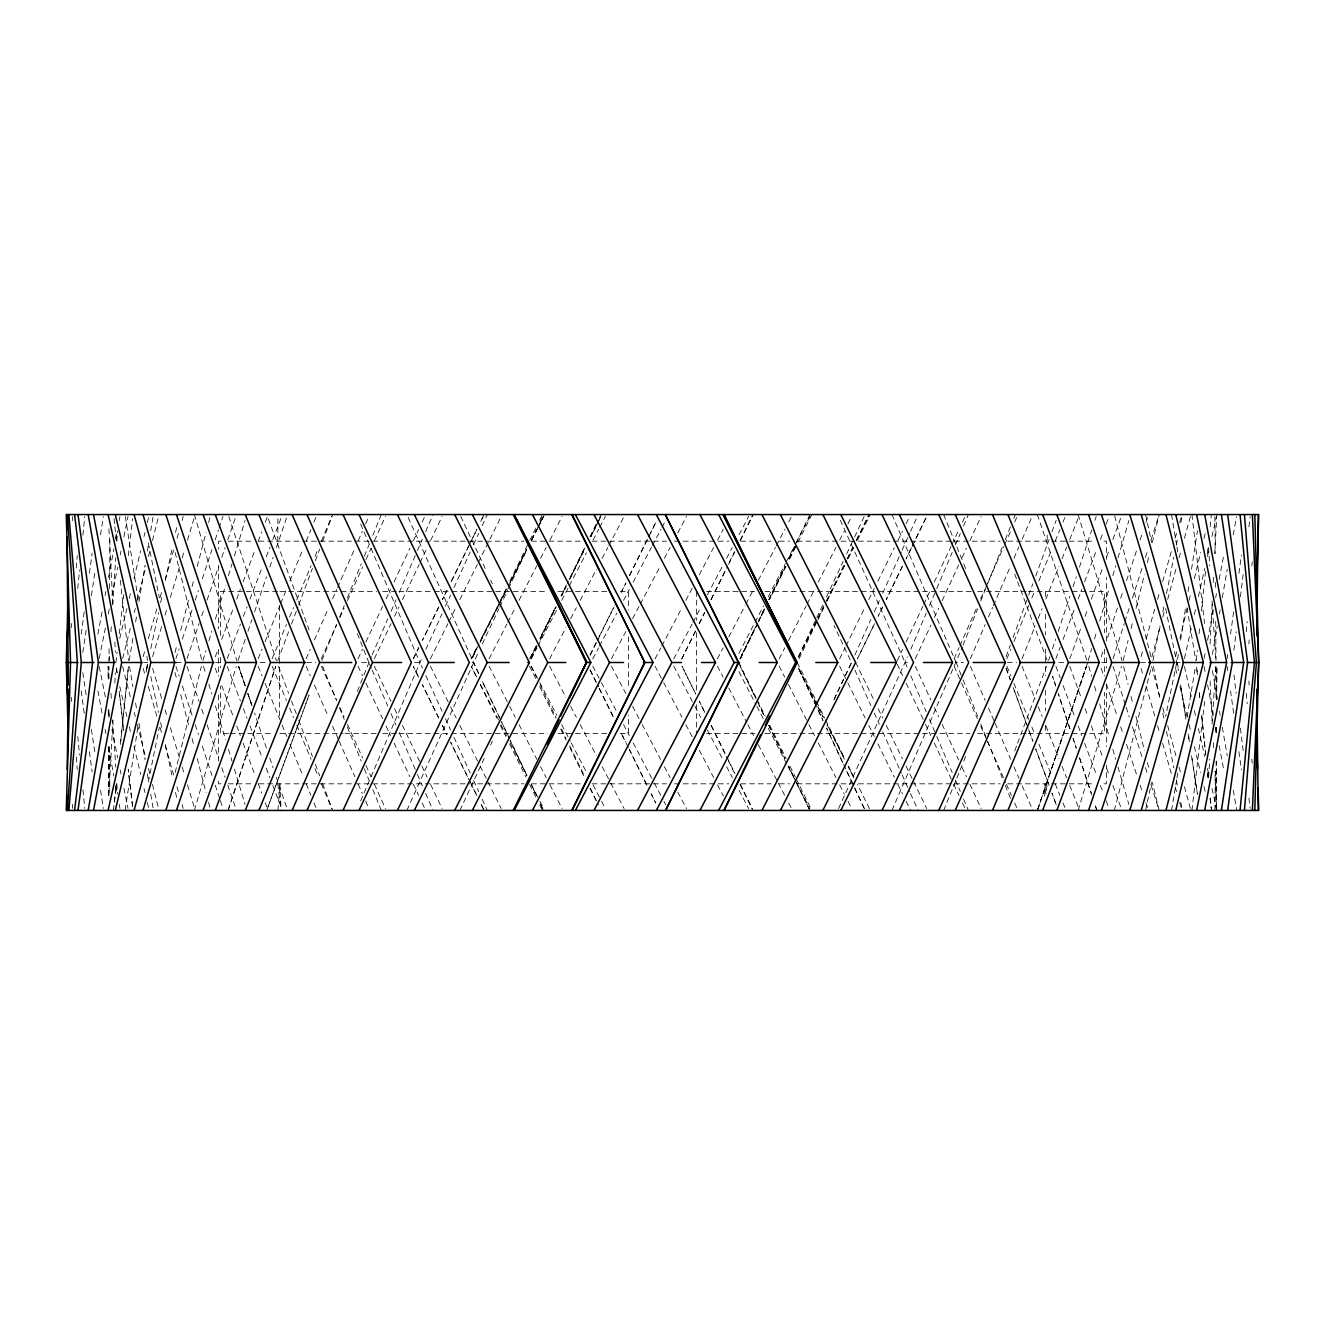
<?xml version="1.0" encoding="UTF-8"?>
<svg xmlns="http://www.w3.org/2000/svg" width="1325" height="1325" viewBox="0 0 1325 1325"><rect width="100%" height="100%" fill="white"/><g stroke="black" fill="none" stroke-linecap="round" stroke-linejoin="round"><path stroke-width="0.75" stroke-dasharray="5 3.75" d="M108.882 746.753L108.832 796.077L112.907 720.038M108.915 709.769L108.915 717.984L108.733 709.769M108.948 678.947L108.965 666.608M277.803 541.18L277.935 514.547M1216.201 808.399L1216.433 761.146M1216.565 732.377L1216.598 726.199M1216.731 699.484L1216.897 666.608L1216.4 699.484M108.965 662.5L109.097 646.053M109.544 588.515L109.958 537.138M1214.859 810.453L1215.406 771.415M1215.952 732.377L1216.035 726.199L1216.102 732.377M72.345 520.708L72.527 516.601M1044.547 796.126L1045.094 783.82L1045.856 794.072L1047.197 783.82M114.844 683.054L115.374 672.769M1210.056 644L1212.309 600.854M1213.286 582.354L1213.717 574.139M1214.777 553.585L1216.83 514.547M109.097 660.446L109.362 656.339M110.969 631.677L111.366 625.516M112.708 604.962L115.788 557.692M116.848 541.263L117.511 530.977M1208.549 777.576L1209.758 759.092M1212.027 724.146L1215.77 666.608M1248.879 644L1249.16 639.892M277.935 810.453L279.906 783.82L280.999 808.416M71.417 627.57L71.749 623.462M76.237 567.961L77.248 555.639M1246.312 631.677L1247.173 621.392M1251.827 565.908L1252.175 561.8M77.744 588.515L79.55 570.032M82.945 535.085L84.75 516.601M114.463 802.238L116.368 783.737M1196.326 660.446L1197.386 650.178M1199.092 633.731L1199.721 627.57M1201.427 611.123L1205.667 570.032M1207.357 553.585L1208.003 547.424M1210.122 526.87L1211.398 514.547M113.437 810.453L115.374 791.969M115.573 789.915L116.219 783.737M115.904 662.5L117.097 652.231M119.25 633.731L123.772 594.677M128.31 555.639L132.599 518.655M1191.92 810.453L1204.657 701.538M1233.923 650.178L1236.175 631.677M1240.432 596.747L1243.43 572.085M1248.928 526.87L1250.187 516.601M81.206 634.128L84.22 611.835M89.421 573.311L92.154 553.055M1227.182 658.442L1227.745 654.384M1230.544 634.128L1233.89 609.798M1238.925 573.311L1241.426 555.076M82.796 652.364L86.175 630.071M91.375 595.621L95.052 571.29M100.551 534.803L103.317 516.568M125.063 810.453L138.148 725.338M146.893 668.578L147.506 664.521M1178.422 654.384L1165.652 716.494M1180.608 640.207L1185.908 605.74M1188.094 591.563L1189.337 583.447M1191.523 569.27L1197.452 530.762M129.221 660.479L132.914 638.17M135.614 621.955L136.624 615.877M138.976 601.699L145.038 565.212M147.39 551.018L148.731 542.919M150.752 530.762L153.12 516.568M1171.548 810.453L1176.6 780.061M1176.931 778.023L1177.942 771.945M1187.034 717.223L1195.448 666.558M1212.392 654.384L1217.344 626.013M1219.48 613.856L1220.176 609.798M1222.312 597.641L1227.265 569.27M1233.277 534.803L1236.473 516.568M97.901 634.128L102.456 609.798M105.122 595.621L105.884 591.563M108.551 577.369L113.867 548.997M115.772 538.861L117.296 530.762M119.2 520.626L119.946 516.568M1204.127 658.442L1205.667 650.343M1207.588 640.207L1213.369 609.798M1215.688 597.641L1216.449 593.583M1219.149 579.406L1223.787 555.076M148.284 782.081L159.315 727.359M1152.998 660.479L1159.955 626.013M1162.82 611.835L1164.46 603.72M1166.497 593.583L1173.867 557.096M1176.318 544.939L1177.544 538.861M1180.807 522.646L1182.049 516.568M99.193 658.442L105.371 628.05M108.252 613.856L109.478 607.777M111.946 595.621L117.71 567.233M120.178 555.076L121.006 551.018M123.887 536.84L127.995 516.568M150.818 648.505L158.487 612.514M160.623 602.511L162.329 594.511M165.327 580.516L172.581 546.529M175.562 532.534L177.268 524.534M1145.595 810.453L1151.574 782.462M1184.418 658.508L1191.192 628.514M1194.355 614.518L1195.713 608.506M1198.413 596.515L1204.723 568.524M1207.439 556.533L1209.245 548.533M1211.944 536.526L1216.466 516.535M119.73 638.501L126.869 608.506M129.254 598.519L130.678 592.523M134.007 578.528L140.682 550.537M144.011 536.526L144.972 532.534M147.34 522.53L148.764 516.535M1175.59 656.504L1177.511 648.505M1179.912 638.501L1187.134 608.506M1189.055 600.523L1190.976 592.523M1194.338 578.528L1200.599 552.525M1203.961 538.53L1205.883 530.53M175.148 772.475L201.367 666.492M1123.136 660.496L1128.088 640.505M1131.053 628.514L1133.024 620.514M1136.005 608.506L1144.403 574.52M1147.384 562.529L1149.355 554.529M1152.319 542.538L1159.259 514.547M122.662 658.508L130.744 626.51M134.289 612.514L135.299 608.506M137.32 600.523L145.916 566.52M148.433 556.533L150.454 548.533M152.474 540.534L158.536 516.535M174.999 652.496L177.053 644.497M180.68 630.501L188.945 598.519M192.042 586.528L194.113 578.528M197.21 566.52L206.004 532.534M208.588 522.53L210.658 514.547M1114.342 810.453L1151.557 666.492L1160.087 698.01M1160.087 626.99L1151.442 658.558L1114.342 514.547M1162.803 617.119L1164.957 609.235M1167.673 599.364L1176.318 567.812M1179.035 557.941L1180.658 552.028M1184.434 538.215L1190.397 516.518M143.166 656.587L145.435 648.687M148.251 638.832L157.278 607.264M160.093 597.393L162.346 589.509M165.178 579.638L173.625 550.057M177.02 538.215L178.709 532.302M182.088 520.46L183.214 516.518M1141.04 656.587L1142.746 650.658M1146.158 638.832L1154.688 609.235M1157.537 599.364L1159.806 591.48M1162.654 581.609L1172.31 548.07M1175.159 538.215L1177.428 530.315M1179.714 522.431L1181.42 516.518M194.394 810.453L236.214 666.442M1088.222 660.529L1091.651 648.687M1094.516 638.832L1096.802 630.932M1099.667 621.077L1109.406 587.538M1112.851 575.696L1115.716 565.825M1118.002 557.941L1128.9 520.46M152.623 656.587L162.097 625.019M165.045 615.148L167.414 607.264M170.378 597.393L179.836 565.825M182.204 557.941L184.556 550.057M187.521 540.186L194.609 516.518M202.957 660.529L205.922 650.658M208.886 640.803L211.851 630.932M215.412 619.106L225.498 585.567M228.463 575.696L232.024 563.854M234.393 555.97L245.075 520.46M1078.153 810.453L1121.447 666.442M1113.083 658.608L1124.296 623.562M1124.925 621.624L1129.281 607.993M1132.395 598.254L1142.978 565.162M1145.463 557.378L1147.963 549.577M1151.077 539.855L1158.547 516.485M175.927 658.608L179.157 648.869M182.37 639.13L192.026 609.931M195.239 600.208L198.468 590.47M202.327 578.793L211.983 549.577M215.197 539.855L218.426 530.116M219.056 528.162L222.931 516.485M228.148 810.453L275.732 666.392L227.983 810.453M1048.605 660.546L1049.88 656.653M1052.464 648.869L1055.677 639.13M1058.244 631.346L1069.822 596.3M1073.051 586.577L1076.264 576.839M1079.477 567.1L1091.701 530.116M1094.914 520.377L1096.206 516.485M1101.241 656.653L1103.824 648.869M1117.439 607.993L1106.425 641.085L1106.375 577.385M1120.668 598.254L1123.269 590.47M1126.515 580.731L1137.529 547.639M1140.113 539.855L1142.713 532.054M1145.943 522.332L1147.897 516.485M238.02 660.546L245.307 639.13M247.957 631.346L251.916 619.669M254.566 611.885L266.491 576.839M269.803 567.1L273.116 557.378M276.412 547.639L287.012 516.485M1037.392 810.453L1086.318 666.392M1037.326 810.453L1086.45 666.392M1038.055 808.515L1087.775 662.5M187.007 658.608L199.048 623.562M201.715 615.777L204.398 607.993M207.064 600.208L218.426 567.1M221.772 557.378L225.117 547.639M227.784 539.855L235.817 516.485M1069.805 658.658L1081.631 625.996M1085.092 616.39L1087.875 608.688M1091.353 599.082L1103.178 566.421M1106.657 556.815L1109.439 549.13M1112.917 539.523L1121.265 516.468M266.689 810.453L308.924 695.161M309.073 695.161L267.385 808.532L265.298 802.768M1006.039 656.736L1010.279 645.209M1013.095 637.524L1027.935 597.161M1028.647 595.24L1032.887 583.712M1035.703 576.027L1049.135 539.523M1051.951 531.838L1056.191 520.311M215.296 656.736L218.161 649.051M221.722 639.445L233.879 606.767M236.728 599.082L240.305 589.476M243.154 581.791L255.294 549.13M258.16 541.445L261.737 531.838M265.298 522.232L267.451 516.468L309.073 629.839M1055.909 658.658L1060.215 647.13M1063.097 639.445L1074.575 608.688M1078.169 599.082L1081.763 589.476M1084.628 581.791L1096.835 549.13M1100.429 539.523L1103.311 531.838M1106.176 524.153L1109.058 516.468M277.77 660.579L288.602 631.76M291.5 624.075L298.009 606.767M298.721 604.846L312.452 568.342M315.35 560.657L319.689 549.13M322.571 541.445L332.691 514.547M1014.702 750.894L1016.871 745.13M1017.6 743.209L1046.518 666.342M227.188 658.658L240.438 624.075M243.386 616.39L247.063 606.767M250.011 599.082L262.532 566.421M266.226 556.815L269.903 547.208M272.851 539.523L281.695 516.468M357.336 691.319L371.331 656.803M891.957 810.453L962.281 647.13M963.06 645.209L977.651 608.688M980.715 601.003L986.877 585.633M987.638 583.712L1002.23 547.208M1005.311 539.523L1010.693 526.075M1013.758 518.39L1015.298 514.547M1022.072 658.658L1035.14 625.996M1038.204 618.311L1042.046 608.688M1045.889 599.082L1058.957 566.421M1062.037 558.736L1066.642 547.208M1069.722 539.523L1078.931 516.468M258.143 658.707L262.019 649.217M265.116 641.631L279.857 605.591M280.635 603.703L286.829 588.515M289.927 580.93L303.11 548.683M306.224 541.097L310.878 529.718M313.975 522.133L316.294 516.435M321.859 660.595L336.533 624.555M339.614 616.97L344.252 605.591M347.349 598.006L361.245 563.854M364.342 556.268L368.979 544.89M372.838 535.399L381.335 514.547M943.665 810.453L962.977 763.034M963.755 761.146L966.074 755.449M1006.917 658.707L1010.809 649.217M1013.923 641.631L1028.713 605.591M1031.827 598.006L1034.941 590.42M1038.85 580.93L1052.083 548.683M1055.197 541.097L1059.867 529.718M1062.981 522.133L1065.317 516.435M272.122 658.707L286.432 624.555M289.612 616.97L293.587 607.496M296.767 599.894L311.077 565.758M315.052 556.268L318.232 548.683M321.412 541.097L331.73 516.435M360.648 800.979L422.427 656.885M838.576 808.581L907.575 656.803M910.822 649.217L926.225 613.177M929.471 605.591L935.963 590.42M936.775 588.515L952.178 552.475M955.424 544.89L960.294 533.511M963.54 525.926L968.409 514.547M372.159 654.914L387.794 618.874M391.074 611.289L396.026 599.894M399.305 592.308L416.597 552.475M417.408 550.587L422.344 539.192M425.64 531.607L433.043 514.547M970.38 658.707L985.187 624.555M988.467 616.97L992.591 607.496M993.402 605.591L1010.677 565.758M1013.973 558.173L1018.908 546.794M1022.204 539.192L1032.076 516.435M306.125 658.757L310.249 649.382M314.389 640.025L328.434 608.192M332.575 598.817L336.699 589.459M337.527 587.588L354.885 548.252M358.197 540.766L362.338 531.391M365.634 523.905L368.946 516.419M954.133 658.757L959.118 647.511M959.946 645.639L977.37 606.32M980.682 598.817L984.823 589.459M985.668 587.588L1003.903 546.38M1004.731 544.509L1011.372 529.52M1014.685 522.033L1017.186 516.419M321.329 658.757L336.517 625.036M339.879 617.549L344.102 608.192M347.465 600.689L362.653 566.984M366.015 559.481L371.083 548.252M374.445 540.766L385.409 516.419M406.841 810.453L478.772 651.403M854.857 655.014L870.889 619.421M874.268 611.935L879.336 600.689M882.715 593.202L901.282 551.995M902.126 550.123L909.712 533.263M910.557 531.391L918.159 514.547M425.838 649.382L442.053 613.806M445.465 606.32L450.583 595.074M453.995 587.588L470.209 551.995M473.621 544.509L478.739 533.263M482.151 525.777L487.285 514.547M915.293 658.757L930.895 625.036M934.357 617.549L938.696 608.192M942.158 600.689L958.621 565.112M962.082 557.61L966.422 548.252M969.883 540.766L981.146 516.419M358.032 658.757L362.421 649.382M365.932 641.896L382.627 606.32M386.138 598.817L390.527 589.459M394.055 581.957L409.856 548.252M413.383 540.766L418.65 529.52M422.162 522.033L424.795 516.419M459.891 810.453L485.248 756.144M490.614 744.915L492.37 741.155M798.362 656.885L815.918 619.421M816.813 617.549L822.957 604.432M826.469 596.946L843.164 561.369M846.675 553.867L853.698 538.894M854.575 537.006L864.231 516.419M897.307 660.628L902.59 649.382M906.118 641.896L922.863 606.32M923.74 604.432L930.779 589.459M934.307 581.957L951.052 546.38M951.93 544.509L958.969 529.52M962.497 522.033L965.147 516.419M834.005 699.484L851.478 662.5L833.988 625.516M482.267 644L498.879 608.871M499.757 607.016L507.641 590.37M508.502 588.515L526.886 549.676M531.259 540.434L536.509 529.338M540.004 521.934L542.621 516.386M834.104 699.484L851.611 662.5M374.279 658.807L391.024 623.661M394.552 616.257L398.957 607.016M402.469 599.612L419.213 564.483M420.091 562.628L427.147 547.838M430.675 540.434L442.119 516.386M740.162 658.807L755.349 627.354L740.774 656.952M768.748 599.612L784.831 566.322M788.408 558.935L795.547 544.128M796.441 542.289L809.857 514.547M531.077 658.807L536.459 647.71M540.053 640.306L556.218 607.016M561.601 595.919L566.09 586.677L561.485 595.919M584.954 547.838L569.684 579.273L584.441 549.676M590.337 536.741L598.42 520.096M599.314 518.241L601.119 514.547M799.025 658.807L816.978 621.806M817.873 619.967L825.955 603.322M826.85 601.467L846.609 560.773M847.503 558.935L852.886 547.838M856.48 540.434L869.051 514.547L856.232 540.434M911.451 547.838L906.052 558.935L913.124 544.128M912.345 545.983L926.738 516.386L914.035 542.289M740.526 658.807L757.652 623.661M758.562 621.806L764.873 608.871L758.331 621.806M785.609 566.322L769.378 599.612L786.007 566.322M789.22 558.935L796.424 544.128M809.956 516.386L794.718 545.585M413.35 658.807L418.799 647.71M484.105 514.547L480.478 521.934L483.261 516.386M479.12 644L471.882 658.807L476.569 649.548M480.014 642.161L499.028 603.322M499.922 601.467L506.266 588.515M509.877 581.128L528.874 542.289M529.785 540.434L536.112 527.483M539.739 520.096L542.455 514.547M540.186 638.451L555.589 607.016L539.822 638.451M566.471 584.822L561.038 595.919L568.541 581.128M570.098 577.418L584.59 547.838M590.023 536.741L596.366 523.789M413.251 658.807L418.7 647.71M468.719 545.983L450.533 582.967L476.917 529.338L469.63 544.128M695.476 631.064L680.918 660.645L695.592 631.064M699.12 623.661L704.585 612.564M710.962 599.612L725.52 570.032M729.148 562.628L734.613 551.531M740.079 540.434L752.815 514.547M768.997 599.612L785.377 566.322M789.021 558.935L796.292 544.128M839.636 658.807L845.102 647.71M846.013 645.855L865.159 607.016M868.802 599.612L874.268 588.515M877.912 581.128L894.309 547.838M897.952 540.434L902.507 531.192M906.151 523.789L909.795 516.386M590.287 655.097L596.681 642.161M597.592 640.306L614.038 607.016M621.342 592.225L625.913 582.967L621.16 592.225M629.574 575.58L647.842 538.579M648.753 536.741L656.057 521.934L650.542 533.031M798.561 656.952L816.862 619.967M817.773 618.112L825.111 603.322M826.022 601.467L846.162 560.773M847.072 558.935L852.571 547.838M540.352 638.451L555.97 607.016M596.382 525.644L590.884 536.741L598.188 521.934M597.31 523.789L600.987 516.386L599.115 520.096M589.956 655.097L598.221 638.451M599.132 636.613L614.734 605.161M629.425 575.58L649.614 534.886M699.252 623.661L704.751 612.564M711.161 599.612L727.64 566.322M728.568 564.483L734.977 551.531M740.46 540.434L753.296 514.547M430.41 658.807L447.883 623.661M448.811 621.806L456.164 607.016M459.841 599.612L477.331 564.483M478.242 562.628L501.248 516.386M739.897 658.807L757.42 623.661M789.683 558.935L797.07 544.128M797.981 542.289L811.827 514.547M529.619 658.807L536.112 645.855M569.468 579.273L584.292 549.676M480.296 642.161L497.952 607.016M498.879 605.161L507.243 588.515M508.171 586.677L526.754 549.676M531.408 540.434L536.989 529.338M537.917 527.483L543.482 516.386M798.561 657.018L823.305 607.695M827.098 600.391L844.522 565.692M848.265 558.372L853.747 547.424M857.474 540.12L870.359 514.547M499.906 602.213L480.428 640.588L498.15 605.873M500.833 600.391L506.398 589.426M510.108 582.122L526.803 549.246L510.241 582.122M531.441 540.12L538.861 525.495M539.788 523.673L544.426 514.547M499.078 604.051L506.514 589.426M531.623 540.12L537.188 529.155M538.116 527.333L543.697 516.369M779.15 658.84L784.731 647.892M788.458 640.588L806.147 605.873M807.074 604.051L814.511 589.426M818.237 582.122L835.926 547.424M839.652 540.12L844.307 530.977M848.017 523.673L851.743 516.369M489.057 658.84L506.862 624.141M507.79 622.319L515.293 607.695M519.036 600.391L536.84 565.692M540.583 558.372L546.215 547.424M549.958 540.12L562.131 516.369M738.886 653.374L754.024 624.141M754.968 622.319L763.482 605.873M768.218 596.747L785.245 563.854M786.205 562.032L793.774 547.424M531.275 658.84L536.973 647.892M537.917 646.053L556.931 609.533M561.684 600.391L568.342 587.604M569.303 585.783L586.412 552.906M593.07 540.12L598.767 529.155M599.712 527.333L605.426 516.369M717.388 658.84L723.102 647.892M728.816 636.928L744.981 605.873M745.942 604.051L753.544 589.426M758.314 580.3L775.44 547.424M776.384 545.585L784.947 529.155M788.756 521.851L791.605 516.369M549.627 658.84L565.858 627.785M570.628 618.659L576.358 607.695M580.184 600.391L596.416 569.336M602.146 558.372L607.877 547.424M608.838 545.585L624.125 516.369M592.772 658.84L598.536 647.892M599.513 646.053L616.804 613.177M623.545 600.391L629.309 589.426M633.151 582.122L651.42 547.424M652.38 545.585L661.043 529.155M662.003 527.333L665.846 520.013M655.047 658.84L660.811 647.892M661.771 646.053L681.977 607.695M685.82 600.391L692.544 587.604M699.285 574.818L713.711 547.424M717.554 540.12L723.334 529.155M673.796 658.84L692.031 624.141M692.992 622.319L700.677 607.695M707.384 594.908L722.754 565.692M726.58 558.372L732.344 547.424M739.068 534.638L748.658 516.369M611.438 658.84L625.88 631.445M632.605 618.659L639.346 605.873M640.306 604.051L660.529 565.692M664.372 558.372L670.152 547.424M677.853 532.799L686.516 516.369M221.043 541.18L218.625 541.18L218.625 549.229M228.314 541.18L251.435 541.18M258.905 541.18L523.839 541.18M531.457 541.18L582.188 541.18M592.159 541.18L666.541 541.18M674.558 541.18L728.849 541.18M740.824 541.18L771.15 541.18M779.266 541.18L789.468 541.18M797.203 541.18L1000.16 541.18M1007.845 541.18L1094.682 541.18M1103.957 541.18L1106.375 541.18L1106.375 559.283M277.538 591.48L220.397 591.48L220.397 638.832M279.906 591.48L376.615 591.48M382.71 591.48L396.953 591.48M398.991 591.48L432.463 591.48M434.401 591.48L547.772 591.48M557.957 591.48L608.374 591.48M620.216 591.48L628.464 591.48L628.464 610.013M706.689 591.48L754.786 591.48M764.989 591.48L973.726 591.48M977.718 591.48L1026.312 591.48M1028.366 591.48L1104.603 591.48L1104.603 632.654M143.63 662.5L147.804 662.5M176.291 662.5L182.751 662.5M215.644 662.5L221.855 662.5M260.015 662.5L266.275 662.5M306.638 662.5L315.781 662.5M361.592 662.5L368.863 662.5L371.331 668.197M414.477 662.5L419.859 662.5L422.427 668.115M472.015 662.5L473.522 662.5L478.756 673.597M840.282 520.162L905.141 662.5L907.31 662.5M891.957 514.547L956.137 662.5L963.407 662.5M1007.331 662.5L1016.573 662.5M1058.725 662.5L1064.985 662.5M1101.704 662.5L1107.501 662.5M1140.411 662.5L1146.771 662.5M1175.325 662.5L1181.37 662.5M228.562 733.52L220.397 733.52L220.397 686.168M230.318 733.52L273.463 733.52M279.906 733.52L342.893 733.52M344.947 733.52L376.615 733.52M382.71 733.52L396.953 733.52M398.991 733.52L547.772 733.52M557.957 733.52L608.374 733.52M620.216 733.52L628.464 733.52L628.464 714.987M706.689 733.52L754.786 733.52M764.989 733.52L969.834 733.52M977.718 733.52L1026.312 733.52M1028.366 733.52L1104.603 733.52L1104.603 692.346M221.043 783.82L218.625 783.82L218.625 777.626M228.314 783.82L251.435 783.82M258.905 783.82L523.839 783.82M531.457 783.82L582.188 783.82M592.159 783.82L666.541 783.82M674.558 783.82L728.849 783.82M740.824 783.82L771.15 783.82M779.266 783.82L789.468 783.82M797.203 783.82L1000.16 783.82M1007.845 783.82L1094.682 783.82M1103.957 783.82L1106.375 783.82L1106.375 765.221M673.796 666.16L693.952 704.519M694.913 706.341L700.677 717.305M707.384 730.092L722.754 759.308M726.58 766.628L732.344 777.576M739.068 790.362L748.658 808.631M655.047 666.16L662.732 680.768M663.692 682.59L681.977 717.305M685.82 724.609L692.544 737.396M699.285 750.182L713.711 777.576M717.554 784.88L723.334 795.845M611.438 666.16L625.88 693.555M632.605 706.341L641.267 722.787M642.244 724.609L660.529 759.308M664.372 766.628L670.152 777.576M677.853 792.201L686.516 808.631M592.772 666.16L600.473 680.768M601.434 682.59L616.804 711.823M623.545 724.609L629.309 735.574M633.151 742.878L653.341 781.237M654.302 783.058L662.964 799.505M663.924 801.327L665.846 804.987M717.388 666.16L723.102 677.108M728.816 688.072L746.886 722.787M747.847 724.609L753.544 735.574M758.314 744.7L777.344 781.237M778.288 783.058L784.947 795.845M788.756 803.149L791.605 808.631M549.627 666.16L565.858 697.215M570.628 706.341L576.358 717.305M580.184 724.609L596.416 755.664M602.146 766.628L609.798 781.237M610.742 783.058L624.125 808.631M531.275 666.16L538.878 680.768M539.822 682.59L556.931 715.467M561.684 724.609L570.247 741.039M571.191 742.878L586.412 772.094M593.07 784.88L600.672 799.505M601.616 801.327L605.426 808.631M738.886 671.626L755.912 704.519M756.857 706.341L763.482 719.127M768.218 728.253L787.149 764.79M788.093 766.628L795.662 781.237M796.607 783.058L809.857 808.631M489.057 666.16L508.734 704.519M509.661 706.341L515.293 717.305M519.036 724.609L536.84 759.308M540.583 766.628L546.215 777.576M549.958 784.88L562.131 808.631M779.15 666.16L784.731 677.108M788.458 684.412L808.002 722.787M808.929 724.609L814.511 735.574M818.237 742.878L835.926 777.576M839.652 784.88L844.307 794.023M848.017 801.327L851.743 808.631M476.785 677.108L471.203 666.16L476.619 677.29M480.495 684.412L500.005 722.787M500.949 724.609L506.514 735.574M510.241 742.878L526.969 775.754M531.623 784.88L539.043 799.505M539.987 801.327L543.697 808.631M798.395 667.982L816.846 704.519M817.773 706.341L823.305 717.305L798.561 667.982M844.522 759.308L826.999 724.609L844.588 759.308M869.432 808.631L857.557 784.566M430.41 666.193L449.722 705.033M450.649 706.888L456.164 717.984M459.841 725.388L479.17 764.227M480.081 766.065L501.248 808.614M797.236 662.5L815.504 699.484M816.432 701.339L824.647 717.984M825.574 719.839L844.77 758.678M848.414 766.065L853.896 777.162M738.721 662.5L756.078 697.646M756.989 699.484L765.221 716.129M769.792 725.388L786.238 758.678M789.882 766.065L795.364 777.162M796.292 779.017L810.9 808.614M704.867 712.436L699.385 701.339L704.701 712.436M711.26 725.388L725.885 754.968M726.796 756.823L735.011 773.469M740.493 784.566L752.385 808.614M589.94 669.903L598.171 686.549M599.082 688.387L613.707 717.984M628.332 747.582L621.011 732.775L625.748 742.033M629.243 749.42L647.527 786.421L629.392 749.42M651.188 793.808L655.743 803.066L651.221 793.808M529.602 666.193L535.996 679.145M539.656 686.549L555.192 717.984M560.674 729.081L566.173 740.178M569.816 747.582L584.441 777.162M589.94 788.259L596.333 801.211M480.279 684.694L496.743 717.984M500.386 725.388L505.885 736.485M509.545 743.872L525.992 777.162M529.652 784.566L536.045 797.517M539.706 804.904L542.455 810.453M839.636 666.193L846.923 681M847.834 682.839L865.159 717.984M868.802 725.388L874.268 736.485M877.912 743.872L894.309 777.162M897.952 784.566L902.507 793.808M906.151 801.211L910.706 810.453M590.271 669.903L598.453 686.549M599.364 688.387L613.922 717.984M442.351 725.388L446.889 734.63M476.901 795.662L471.452 784.566L476.834 795.662M483.261 808.614L480.544 803.066L484.105 810.453M711.061 725.388L727.392 758.678M728.303 760.517L734.663 773.469M740.112 784.566L752.815 810.453M442.318 725.388L446.856 734.63M855.685 662.5L874.55 701.339M878.177 708.743L882.649 717.984M886.276 725.388L902.441 758.678M906.052 766.065L926.738 808.614M531.077 666.193L536.459 677.29M540.053 684.694L556.218 717.984M561.601 729.081L566.09 738.323M569.684 745.727L584.954 777.162M590.337 788.259L598.42 804.904M738.572 662.5L764.409 716.129L758.927 705.033M768.864 725.388L784.913 758.678L768.748 725.388M808.962 808.614L788.458 766.065L795.563 780.872M740.162 666.193L755.349 697.646M796.457 782.711L809.857 810.453M374.279 666.193L391.024 701.339M394.552 708.743L398.957 717.984M402.469 725.388L420.986 764.227M421.863 766.065L427.147 777.162M430.675 784.566L442.119 808.614M478.64 673.597L406.841 514.547M897.307 664.372L902.59 675.618M906.118 683.104L924.618 722.44M925.496 724.311L930.779 735.541M934.307 743.043L952.808 782.363M953.685 784.234L958.969 795.48M962.497 802.967L965.147 808.581M864.413 808.581L826.568 728.054L843.164 763.631M358.032 666.243L362.421 675.618M365.932 683.104L382.627 718.68M386.138 726.183L390.527 735.541M394.055 743.043L409.856 776.748M413.383 784.234L418.65 795.48M422.162 802.967L424.795 808.581M815.952 705.579L798.395 668.115L823.024 720.568L816.829 707.451M846.675 771.133L853.698 786.106M854.575 787.994L864.231 808.581M460.769 516.419L485.364 568.856M490.631 580.085L492.387 583.845M915.293 666.243L930.895 699.964M934.357 707.451L938.696 716.808M942.158 724.311L958.621 759.888M962.082 767.39L966.422 776.748M969.883 784.234L981.146 808.581M425.838 675.618L442.053 711.194M445.465 718.68L450.583 729.926M453.995 737.412L470.209 773.005M473.621 780.491L478.739 791.737M482.151 799.223L487.285 810.453M854.857 669.986L870.889 705.579M874.268 713.065L879.336 724.311M882.715 731.798L901.282 773.005M902.126 774.877L909.712 791.737M910.557 793.609L918.159 810.453M321.329 666.243L336.517 699.964M339.879 707.451L344.102 716.808M347.465 724.311L362.653 758.016M366.015 765.519L371.083 776.748M374.445 784.234L385.409 808.581M954.133 666.243L960.774 681.232M961.602 683.104L977.37 718.68M980.682 726.183L986.496 739.284M987.324 741.155L1005.559 782.363M1006.404 784.234L1011.372 795.48M1014.685 802.967L1017.186 808.581M306.125 666.243L310.249 675.618M314.389 684.975L328.434 716.808M332.575 726.183L338.355 739.284M339.183 741.155L354.885 776.748M358.197 784.234L362.338 793.609M365.634 801.095L368.946 808.581M970.38 666.293L985.187 700.445M988.467 708.03L994.23 721.297M995.058 723.202L1010.677 759.242M1013.973 766.827L1018.908 778.206M1022.204 785.808L1032.887 810.453M372.159 670.086L387.794 706.126M391.074 713.711L396.026 725.106M399.305 732.692L416.597 772.525M417.408 774.413L422.344 785.808M425.64 793.393L433.043 810.453M905.141 662.5L907.575 668.197M910.822 675.783L926.225 711.823M929.471 719.409L935.963 734.58M936.775 736.485L952.178 772.525M955.424 780.11L960.294 791.489M963.54 799.074L968.409 810.453M360.648 524.021L419.859 662.5M272.122 666.293L286.432 700.445M289.612 708.03L293.587 717.504M296.767 725.106L311.077 759.242M315.052 768.732L318.232 776.317M321.412 783.903L331.73 808.565M1006.917 666.293L1010.809 675.783M1013.923 683.369L1028.713 719.409M1031.827 726.994L1034.941 734.58M1038.85 744.07L1052.083 776.317M1055.197 783.903L1059.867 795.282M1062.981 802.867L1065.317 808.565M258.143 666.293L262.019 675.783M265.116 683.369L281.397 723.202M282.175 725.106L286.829 736.485M289.927 744.07L303.11 776.317M306.224 783.903L310.878 795.282M313.975 802.867L316.294 808.565M943.665 514.547L962.977 561.966M963.755 563.854L966.074 569.551M322.621 666.293L336.533 700.445M339.614 708.03L344.252 719.409M347.349 726.994L361.245 761.146M364.342 768.732L368.979 780.11M372.838 789.601L381.335 810.453M1022.072 666.342L1035.14 699.004M1038.204 706.689L1042.046 716.312M1045.889 725.918L1058.957 758.579M1062.037 766.264L1066.642 777.792M1069.722 785.477L1079.709 810.453M956.137 662.5L962.281 677.87M963.06 679.791L977.651 716.312M980.715 723.997L986.877 739.367M987.638 741.288L1002.23 777.792M1005.311 785.477L1010.693 798.925M357.336 633.681L368.863 662.5M227.188 666.342L240.438 700.925M243.386 708.61L247.063 718.233M250.011 725.918L262.532 758.579M266.226 768.185L269.903 777.792M272.851 785.477L281.695 808.532M1014.702 574.106L1016.871 579.87M1017.6 581.791L1047.23 660.579M278.482 666.342L288.602 693.24M291.5 700.925L298.009 718.233M298.721 720.154L312.452 756.658M315.35 764.343L319.689 775.87M322.571 783.555L332.691 810.453M1055.909 666.342L1060.215 677.87M1063.097 685.555L1074.575 716.312M1078.169 725.918L1081.763 735.524M1084.628 743.209L1096.835 775.87M1100.429 785.477L1103.311 793.162M1106.176 800.847L1109.058 808.532M215.296 668.264L218.161 675.949M221.722 685.555L233.879 718.233M236.728 725.918L240.305 735.524M243.154 743.209L255.294 775.87M258.16 783.555L261.737 793.162M1006.039 668.264L1010.279 679.791M1013.095 687.476L1027.935 727.839M1028.647 729.76L1032.887 741.288L1013.261 687.476M1006.222 668.264L1010.445 679.791M1069.805 666.342L1081.631 699.004M1085.092 708.61L1087.875 716.312M1091.353 725.918L1103.178 758.579M1106.657 768.185L1109.439 775.87M1112.917 785.477L1121.96 810.453M187.007 666.392L199.048 701.438M201.715 709.223L204.398 717.007M207.064 724.792L218.426 757.9M221.772 767.622L225.117 777.361M227.784 785.145L235.817 808.515M266.441 748.161L254.549 713.115M269.753 757.9L273.049 767.622M276.329 777.361L287.674 810.453M1037.326 514.547L1086.98 660.546M238.682 666.392L245.291 685.87M247.941 693.654L251.899 705.331M1101.241 668.347L1103.824 676.131M1106.425 683.915L1117.439 717.007M1120.668 726.746L1123.269 734.53M1126.515 744.269L1137.529 777.361M1140.113 785.145L1142.713 792.946M1145.943 802.668L1147.897 808.515M1073.051 738.423L1076.281 748.161L1073.151 738.423M1079.494 757.9L1091.701 794.884M1096.852 810.453L1094.914 804.623L1097.017 810.453M1079.593 757.9L1091.204 792.946M228.794 516.485L276.395 660.546M175.927 666.392L179.157 676.131M182.37 685.87L192.026 715.069M195.239 724.792L198.468 734.53M202.327 746.207L211.983 775.423M215.197 785.145L219.702 798.776M220.347 800.731L222.931 808.515M1113.083 666.392L1125.538 705.331M1126.167 707.285L1129.281 717.007M1132.395 726.746L1142.978 759.838M1145.463 767.622L1147.963 775.423M1151.077 785.145L1159.16 810.453L1152.319 782.462M1078.153 514.547L1122.043 660.529M203.553 666.442L205.922 674.342M208.886 684.197L211.851 694.068M215.412 705.894L225.498 739.433M228.463 749.304L232.024 761.146M234.393 769.03L245.075 804.54M152.623 668.413L162.097 699.981M165.045 709.852L167.414 717.736M170.378 727.607L179.836 759.175M182.204 767.059L184.556 774.943M187.521 784.814L194.609 808.482M1088.786 666.442L1091.651 676.313M1094.516 686.168L1096.802 694.068M1099.667 703.923L1109.406 737.462M1112.851 749.304L1115.716 759.175M1118.002 767.059L1128.9 804.54M194.394 514.547L236.778 660.529M1141.04 668.413L1142.746 674.342M1146.158 686.168L1154.688 715.765M1157.537 725.636L1159.806 733.52M1162.654 743.391L1172.31 776.93M1175.159 786.785L1177.428 794.685M1179.714 802.569L1181.42 808.482M143.166 668.413L145.435 676.313M148.251 686.168L157.278 717.736M160.093 727.607L162.346 735.491M165.178 745.362L173.625 774.943M177.02 786.785L178.709 792.698M182.088 804.54L183.214 808.482M1162.803 707.881L1164.957 715.765M1167.673 725.636L1176.318 757.188M1179.035 767.059L1180.658 772.972M1184.434 786.785L1190.927 810.453M174.999 672.504L177.053 680.503M180.68 694.499L188.945 726.481M192.042 738.472L194.113 746.472M197.21 758.48L206.004 792.466M208.588 802.47L210.658 810.453M122.662 666.492L130.744 698.49M134.289 712.486L135.299 716.494M137.32 724.477L145.916 758.48M148.433 768.467L150.454 776.467M152.474 784.466L158.536 808.465M1123.633 666.492L1128.088 684.495M1131.053 696.486L1133.024 704.486M1136.005 716.494L1144.403 750.48M1147.384 762.471L1149.355 770.471M175.148 552.525L201.864 660.496M1175.59 668.496L1177.511 676.495M1179.912 686.499L1187.134 716.494M1189.055 724.477L1190.976 732.477M1194.338 746.472L1200.599 772.475M1203.961 786.47L1205.883 794.47M119.73 686.499L126.869 716.494M129.254 726.481L130.678 732.477M134.007 746.472L140.682 774.463M144.011 788.474L144.972 792.466M147.34 802.47L148.764 808.465M1184.418 666.492L1191.192 696.486M1194.355 710.482L1195.713 716.494M1198.413 728.485L1204.723 756.476M1207.439 768.467L1209.245 776.467M1211.944 788.474L1216.913 810.453L1214.777 771.415M1145.595 514.547L1151.574 542.538M1165.652 608.506L1178.422 670.616M150.818 676.495L158.487 712.486M160.623 722.489L162.329 730.489M165.327 744.484L172.581 778.471M175.562 792.466L177.268 800.466M99.193 666.558L105.371 696.95M108.252 711.144L109.478 717.223M111.946 729.379L117.71 757.767M120.178 769.924L121.006 773.982M123.887 788.16L127.995 808.432M1153.412 666.558L1159.955 698.987M1162.82 713.165L1164.46 721.28M1166.497 731.417L1173.867 767.904M1176.318 780.061L1177.544 786.139M1180.807 802.354L1182.447 810.453M148.284 542.919L159.315 597.641M1204.127 666.558L1205.667 674.657M1207.588 684.793L1213.369 715.202M1215.688 727.359L1216.449 731.417M1219.149 745.594L1223.787 769.924M97.901 690.872L102.456 715.202M105.122 729.379L105.884 733.437M108.551 747.631L113.867 776.003M115.772 786.139L117.296 794.238M119.2 804.374L119.946 808.432M1212.392 670.616L1217.344 698.987M1219.48 711.144L1220.176 715.202M1222.312 727.359L1227.265 755.73M1233.277 790.197L1236.821 810.453M1171.548 514.547L1176.6 544.939M1176.931 546.977L1177.942 553.055M1187.034 607.777L1195.779 660.479M129.552 666.558L132.914 686.83M135.614 703.045L136.624 709.123M138.976 723.301L145.038 759.788M147.39 773.982L148.731 782.081M150.752 794.238L153.12 808.432M1185.908 719.26L1180.608 684.793L1186.024 719.26M1189.337 741.553L1188.094 733.437L1189.121 739.516M1191.523 755.73L1197.452 794.238L1191.589 755.73M125.362 516.568L138.164 599.662M146.893 656.422L147.506 660.479M1177.378 662.5L1178.604 670.616M82.796 672.636L86.175 694.929M91.375 729.379L95.052 753.71M100.551 790.197L103.317 808.432M1227.182 666.558L1227.745 670.616M1230.544 690.872L1233.89 715.202M1238.925 751.689L1241.426 769.924M81.206 690.872L84.22 713.165M89.421 751.689L92.154 771.945M277.803 783.82L281.099 810.453M1233.923 674.822L1236.175 693.323M1240.432 728.253L1243.43 752.915M1248.928 798.13L1250.187 808.399M1191.92 514.547L1204.557 623.462M116.981 672.769L116.252 666.608L117.097 672.769M119.151 691.269L123.705 730.323L119.233 691.269M1208.135 777.576L1207.489 771.415L1208.003 777.576M1210.272 798.13L1211.563 810.453M1210.122 798.13L1211.182 808.399M114.033 518.655L114.662 524.816M114.877 526.87L116.368 541.263M120.393 580.3L128.674 660.446M77.744 736.485L79.55 754.968M82.945 789.915L84.75 808.399M1246.312 693.323L1247.173 703.608M1251.827 759.092L1252.175 763.2M71.417 697.43L71.749 701.538M76.237 757.039L77.248 769.361M1248.879 681L1249.16 685.108M1208.549 547.424L1209.758 565.908M1212.027 600.854L1215.903 660.446M110.969 693.323L111.366 699.484M112.708 720.038L115.788 767.308M116.848 783.737L117.511 794.023M1210.056 681L1212.309 724.146M1213.286 742.646L1213.717 750.861M108.932 528.923L112.907 604.962M114.844 641.946L115.374 652.231M72.345 804.292L72.527 808.399M108.302 678.947L108.137 666.608L108.17 678.947M109.246 746.753L109.826 787.862M1214.876 516.601L1215.174 553.585M1215.406 582.354L1215.472 590.569M1215.704 621.392L1216.019 660.446M1047.164 535.018L1047.197 541.18M108.319 709.769L108.352 717.984M108.501 746.753L108.733 796.077M1216.035 666.608L1216.068 699.484M1216.135 761.146L1216.184 810.453M1106.375 657.664L1106.375 667.999M1106.375 684.545L1106.375 746.604M1104.603 649.118L1104.603 675.882M1045.408 591.48L1045.408 599.712M1045.408 614.121L1045.408 634.708M1045.408 649.118L1045.408 675.882M1045.408 690.292L1045.408 710.879M1045.408 725.288L1045.408 733.52M696.536 591.48L696.536 620.299M696.536 632.654L696.536 692.346M696.536 704.701L696.536 733.52M628.464 636.762L628.464 688.238M279.592 605.889L279.592 719.111M220.397 657.349L220.397 667.651M218.625 565.311L218.625 628.713M218.625 649.382L218.625 676.28M218.625 694.896L218.625 761.08M128.426 666.608L120.376 744.7L128.442 666.608M147.323 664.521L146.081 672.636L147.323 664.521M764.277 608.871L758.927 619.967L764.442 608.871M874.55 623.661L857.457 658.807L874.517 623.661M882.649 607.016L878.16 616.257L882.599 607.016M902.441 566.322L886.243 599.612L902.358 566.322M438.774 607.016L422.427 640.306L438.707 607.016M446.956 590.37L442.384 599.612L446.889 590.37M536.559 645.855L530.215 658.807L536.675 645.855M476.735 647.892L471.17 658.84L476.785 647.892M853.747 777.576L848.215 766.628L853.797 777.576M695.724 693.936L682.027 666.193L695.625 693.936M418.7 677.29L413.251 666.193L418.7 677.29M438.707 717.984L422.344 684.694L438.691 717.984M470.541 782.711L450.533 742.033L470.474 782.711M500.552 719.839L482.134 681L500.602 719.839M509.313 738.323L501.43 721.678L509.347 738.323M526.853 775.324L510.158 740.178L526.82 775.324M536.493 795.662L531.176 784.566L536.443 795.662M543.498 810.453L539.921 803.066L543.432 810.453M1049.135 785.477L1035.719 748.973L1049.168 785.477M1056.207 804.689L1051.967 793.162L1056.207 804.689M245.191 685.87L238.55 666.392L245.175 685.87M251.833 705.331L247.841 693.654L251.816 705.331M1055.71 685.87L1052.497 676.131L1055.71 685.87M1069.838 728.7L1058.278 693.654L1069.904 728.7M132.599 806.345L128.21 769.361L132.533 806.345M1197.403 674.822L1196.574 666.608L1197.419 674.822M1199.771 697.43L1199.142 691.269L1199.754 697.43M1205.767 754.968L1201.51 713.877L1205.684 754.968"/><path stroke-width="1.5" d="M66.747 810.453L66.912 796.077M67.244 769.361L68.238 689.215M68.304 685.108L67.028 537.138M1256.762 635.785L1258.253 514.547M68.238 736.485L66.283 662.5L68.238 588.515M1254.825 810.453L1258.717 662.5L1254.825 514.547M1256.779 582.354L1258.75 514.547L66.25 514.547L70.54 662.5L66.25 810.453L1258.75 810.453L1258.088 787.862M66.912 676.893L66.912 648.107M67.26 639.892L68.221 617.284M1252.39 810.453L1258.717 662.5L1252.39 514.547M67.393 810.453L77.363 662.5L67.393 514.547M1244.423 810.453L1256.431 662.5L1244.423 514.547M68.867 810.453L81.272 662.5L68.867 514.547M1240.051 810.453L1254.46 662.5L1240.051 514.547M74.564 810.453L92.568 662.5L74.564 514.547M1227.646 810.453L1247.637 662.5L1227.646 514.547M77.976 810.453L98.365 662.5L77.976 514.547M1221.385 810.453L1243.728 662.5L1221.385 514.547M88.179 810.453L114.016 662.5L88.179 514.547M1204.673 810.453L1232.432 662.5L1204.673 514.547M93.512 810.453L121.652 662.5L93.512 514.547M1196.591 810.453L1226.635 662.5L1196.591 514.547M108.087 810.453L141.477 662.5L108.087 514.547M1175.755 810.453L1210.984 662.5L1175.755 514.547M115.258 810.453L150.851 662.5L115.258 514.547M1165.95 810.453L1203.348 662.5L1165.95 514.547M134.073 810.453L174.652 662.5L134.073 514.547M1141.206 810.453L1183.523 662.5L1141.206 514.547M143.017 810.453L185.666 662.5L143.017 514.547M1129.794 810.453L1174.149 662.5L1129.794 514.547M165.84 810.453L213.159 662.5L165.84 514.547M1101.423 810.453L1150.348 662.5L1101.423 514.547M176.457 810.453L225.714 662.5L176.457 514.547M1088.521 810.453L1139.334 662.5L1088.521 514.547M203.04 810.453L256.586 662.5L203.04 514.547M1056.837 810.453L1111.841 662.5L1056.837 514.547M215.23 810.453L270.532 662.5L215.23 514.547M1042.576 810.453L1099.286 662.5L1042.576 514.547M245.291 810.453L304.468 662.5L245.291 514.547M1007.927 810.453L1068.414 662.5L1007.927 514.547M258.905 810.453L319.64 662.5L258.905 514.547M992.475 810.453L1054.468 662.5L992.475 514.547M292.113 810.453L356.276 662.5L292.113 514.547M955.226 810.453L1020.532 662.5L955.226 514.547M306.986 810.453L372.524 662.5L306.986 514.547M938.746 810.453L1005.36 662.5L938.746 514.547M342.993 810.453L411.429 662.5L342.993 514.547M358.976 810.453L428.571 662.5L358.976 514.547M899.327 810.453L968.724 662.5L899.327 514.547M881.986 810.453L952.476 662.5L881.986 514.547M547.225 743.872L558.802 719.839M560.591 716.129L586.428 662.5M547.308 743.872L558.918 719.839M569.651 697.646L586.627 662.5L547.308 581.128M397.368 810.453L469.348 662.5L397.368 514.547M723.881 810.453L760.699 734.63M765.188 725.388L769.676 716.129M572.185 810.453L644.811 662.5L572.185 514.547M414.294 810.453L487.186 662.5L414.294 514.547M840.828 810.453L913.571 662.5L840.828 514.547M513.173 810.453L586.279 662.5L525.876 538.579M571.704 810.453L644.811 662.5L571.704 514.547M724.096 810.453L797.236 662.5L723.102 514.547L796.59 662.5L724.096 514.547M822.842 810.453L896.429 662.5L822.842 514.547M454.641 810.453L529.371 662.5L454.641 514.547M472.329 810.453L547.722 662.5L472.329 514.547M780.375 810.453L855.652 662.5L780.375 514.547M761.925 810.453L837.814 662.5L761.925 514.547M514.199 810.453L590.851 662.5L514.199 514.547M532.435 810.453L609.5 662.5L532.435 514.547M718.63 810.453L795.629 662.5L718.63 514.547M699.931 810.453L777.278 662.5L699.931 514.547M575.381 810.453L653.126 662.5L575.381 514.547M593.981 810.453L671.874 662.5L593.981 514.547M656.273 810.453L734.149 662.5L656.273 514.547M637.524 810.453L715.5 662.5L637.524 514.547M66.283 662.5L67.575 662.5M68.569 662.5L69.811 662.5M70.54 662.5L78.009 662.5M81.272 662.5L93.959 662.5M98.365 662.5L115.01 662.5M121.652 662.5L142.355 662.5M150.851 662.5L176.291 662.5M185.666 662.5L213.971 662.5M225.714 662.5L256.156 662.5M270.532 662.5L305.429 662.5M319.64 662.5L351.821 662.5M372.524 662.5L401.624 662.5M428.571 662.5L454.276 662.5M487.186 662.5L509.214 662.5M527.764 662.5L529.371 662.5M547.722 662.5L565.841 662.5M585.484 662.5L590.851 662.5M609.5 662.5L623.512 662.5M643.387 662.5L653.126 662.5M671.874 662.5L681.613 662.5M701.488 662.5L715.5 662.5M734.149 662.5L739.516 662.5M759.159 662.5L777.278 662.5M795.629 662.5L797.236 662.5M815.786 662.5L837.814 662.5M870.724 662.5L896.429 662.5M923.376 662.5L952.476 662.5M973.179 662.5L1005.36 662.5M1019.571 662.5L1054.468 662.5M1068.844 662.5L1099.286 662.5M1111.029 662.5L1139.334 662.5M1148.709 662.5L1174.149 662.5M1182.645 662.5L1203.348 662.5M1209.99 662.5L1226.635 662.5M1231.041 662.5L1243.728 662.5M1246.991 662.5L1254.46 662.5M1255.189 662.5L1256.431 662.5M1257.425 662.5L1258.717 662.5M513.173 514.547L586.942 662.5L525.975 538.579M516.882 520.096L521.421 529.338M516.849 520.096L524.071 534.886M723.881 514.547L783.158 636.613M67.26 685.108L68.221 707.716M1256.779 742.646L1257.557 769.361M1256.762 689.215L1258.253 810.453M66.747 514.547L66.912 528.923M738.373 662.5L665.597 810.453L738.721 662.5L665.283 514.547L738.373 662.5"/></g></svg>
